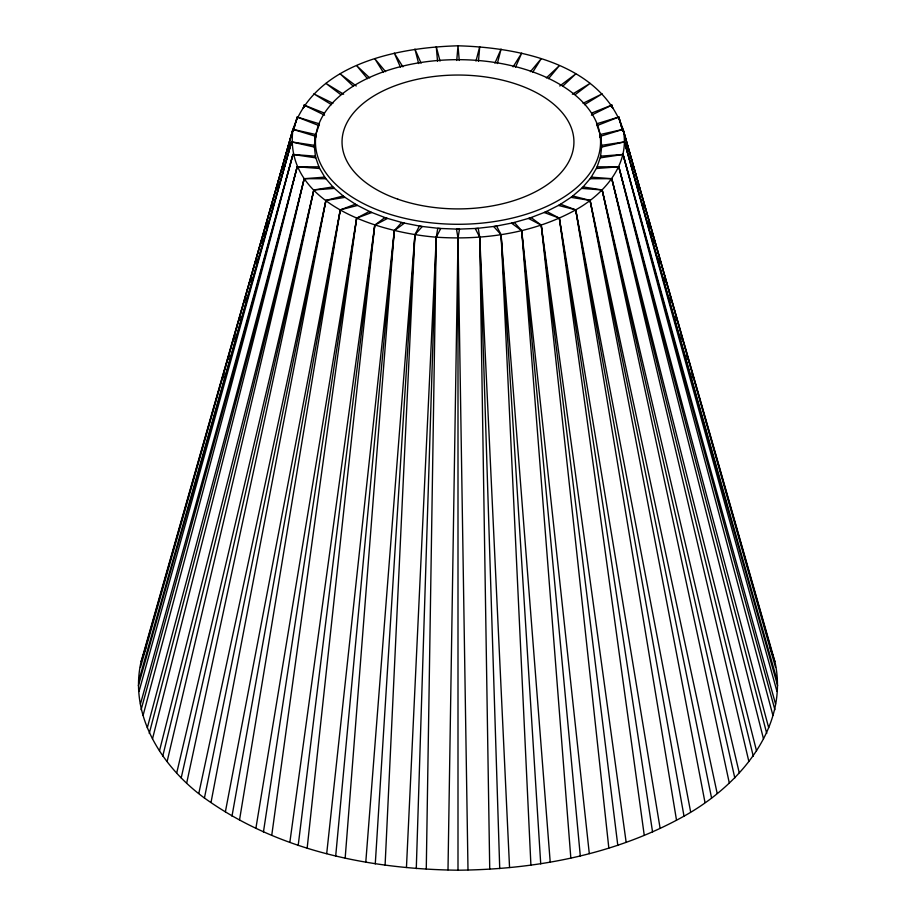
<?xml version="1.0" encoding="UTF-8"?>
<svg xmlns="http://www.w3.org/2000/svg" width="916" height="916" viewBox="0 0 916 916"><rect width="100%" height="100%" fill="white"/><g stroke="black" fill="none" stroke-linecap="round" stroke-linejoin="round"><path stroke-width="1.37" d="M458 870.2C369.4 869.181 277.491 850.529 204.428 798.008C162.338 767.264 128.732 715.476 141.11 661.581L292.948 129.362C314.978 63.673 397.178 47.495 458 45.8C518.822 47.495 601.022 63.673 623.052 129.362L774.89 661.581C789.672 727.842 738.216 786.134 684.012 816.156C615.369 854.502 536.009 869.502 458 870.2L458 238.023L456.512 229.195L478.244 228.37L479.732 237.198L509.548 867.498M426.272 868.998L436.268 237.198L437.756 228.37L459.489 229.195L458 238.023L448.004 869.822M416.276 868.62L436.268 237.198L440.699 228.588L419.345 226.138L414.914 234.748L365.793 862.048M385.098 865.036L414.914 234.748L422.219 226.584L401.597 222.542L394.292 230.706L326.703 853.597M406.452 867.498L436.268 237.198C378.629 232.481 283.136 203.776 292.948 129.362L315.619 134.48L314.199 147.029L291.528 141.911L139.026 679.901M375.274 863.914L414.914 234.748M345.172 858.017L394.292 230.706L404.345 223.195L384.812 217.642L374.77 225.141L289.857 842.262M456.74 60.479L458 45.8L459.26 60.479M478.473 61.292L479.732 46.624L475.976 61.109M335.68 856.151L394.292 230.706M307.169 848.033L374.77 225.141L387.388 218.5L369.274 211.516L356.656 218.157L255.896 828.259M436.268 237.198C483.957 240.324 533.513 233.294 575.717 209.867C603.942 194.238 630.746 163.884 623.052 129.362L600.381 134.48L601.801 147.029L624.472 141.911L776.974 679.901M298.192 845.479L374.77 225.141M271.754 835.278L356.656 218.157L371.633 212.558L355.259 204.268L340.283 209.867L225.382 811.805M263.43 832.072L356.656 218.157M239.523 819.969L340.283 209.867L357.366 205.482L343.008 196.024L325.924 200.421L198.864 793.199M231.988 816.156L340.283 209.867M211.035 802.347L325.924 200.421L344.817 197.387L332.714 186.933L313.833 189.967L176.765 772.749M204.428 798.008L325.924 200.421M186.761 782.745L313.833 189.967L334.203 188.421L324.573 177.143L304.204 178.689L159.487 750.811M181.196 777.936L313.833 189.967M167.136 761.471L304.204 178.689L325.707 178.734L318.711 166.826L297.196 166.792L147.316 727.751M162.704 756.284L304.204 178.689M152.491 738.903L297.196 166.792L319.478 168.487L315.23 156.155L292.948 154.46L140.457 703.98M497.331 63.559L501.086 49.075L494.903 63.181M149.262 733.43L297.196 166.792M143.068 715.43L292.948 154.46L315.619 157.85L314.199 145.312L291.528 141.911L138.373 685.672M324.573 115.187L304.204 105.134L303.436 107.882L304.204 105.134L324.447 113.103M141.11 709.751L292.948 154.46M139.026 691.443L291.528 141.911M293.338 130.782L297.196 117.03L319.478 123.855M303.425 107.882L304.204 105.134M316.009 135.133L314.852 139.255L315.585 136.507M140.457 667.352L292.948 129.362L315.23 136.186L319.054 125.08M143.068 655.913L292.948 129.362M222.84 378.239L224.019 374.117M228.324 359.003L229.492 354.87M233.798 339.756L234.977 335.622M239.282 320.508L240.45 316.375M244.755 301.261L245.935 297.127M250.24 282.014L251.408 277.88M255.827 262.709L256.892 258.644M261.289 243.473L262.365 239.397M263.155 236.637L264.323 232.515M265.892 227.019L267.071 222.897M271.376 207.772L272.544 203.65M276.85 188.524L278.029 184.402M282.368 169.265L283.502 165.155M287.83 150.018L288.987 145.907M293.303 130.782L297.196 117.03L318.711 125.503M314.783 140.343L316.352 134.847M141.11 661.581L146.033 647.28M515.525 67.223L521.708 53.117L513.097 66.845M532.62 72.41L541.23 58.681L530.421 71.677M548.524 78.662L559.344 65.666L546.36 77.894M562.733 86.184L575.717 73.956L559.768 85.989M575.271 94.588L590.076 83.402L572.363 94.222M584.465 104.676L602.167 93.856L583.068 103.279M591.427 115.187L611.796 105.134L612.575 107.882L611.796 105.134L591.553 113.103M597.289 125.503L618.804 117.03L622.708 130.782L618.804 117.03L596.522 123.855M772.932 655.913L623.052 129.362L600.77 136.186L596.946 125.08M777.627 685.672L624.472 141.911L601.801 145.312L600.381 157.85L623.052 154.46L775.543 703.98M774.89 709.751L623.052 154.46L600.77 156.155L596.522 168.487L618.804 166.792L768.684 727.751M766.738 733.43L618.804 166.792L597.289 166.826L590.293 178.734L611.796 178.689L756.513 750.811M753.295 756.284L611.796 178.689L591.427 177.143L581.797 188.421L602.167 189.967L739.235 772.749M734.804 777.936L602.167 189.967L583.286 186.933L571.183 197.387L590.076 200.421L717.136 793.199M711.572 798.008L590.076 200.421L572.992 196.024L558.634 205.482L575.717 209.867L690.618 811.805M684.012 816.156L575.717 209.867L560.741 204.268L544.367 212.558L559.344 218.157L660.104 828.259M332.932 103.279L313.833 93.856L331.535 104.676M652.57 832.072L559.344 218.157L546.726 211.516L528.612 218.5L541.23 225.141L626.143 842.262M343.637 94.222L325.924 83.402L340.729 94.588M617.808 845.479L541.23 225.141L531.188 217.642L511.655 223.195L521.708 230.706L589.297 853.597M356.232 85.989L340.283 73.956L353.267 86.184M369.64 77.894L356.656 65.666L367.476 78.662M580.32 856.151L521.708 230.706L514.403 222.542L493.781 226.584L501.086 234.748L550.207 862.048M385.579 71.677L374.77 58.681L383.38 72.41M402.903 66.845L394.292 53.117L400.475 67.223M540.726 863.914L501.086 234.748L496.655 226.138L475.301 228.588L479.732 237.198L499.724 868.62M421.097 63.181L414.914 49.075L418.669 63.559M769.967 647.28L774.89 661.581M637.971 184.402L639.15 188.524M643.456 203.65L644.624 207.772M648.929 222.897L650.108 227.019M651.677 232.515L652.845 236.637M653.635 239.397L654.803 243.519M659.108 258.644L660.287 262.766L659.005 258.587M664.592 277.88L665.76 282.014M670.065 297.127L671.245 301.261M675.55 316.375L676.718 320.508M681.023 335.622L682.202 339.756M686.508 354.87L687.676 359.003M691.981 374.117L693.16 378.239M601.217 140.343L599.648 134.847L600.427 137.595M623.052 129.362L775.543 667.352M653.543 239.351L654.711 243.473M600.415 136.507L601.194 139.255L599.991 135.133M618.804 117.03L622.662 130.782M624.472 141.911L776.974 691.443M611.796 105.134L612.552 107.893M623.052 154.46L772.932 715.43M440.024 61.109L436.268 46.624L437.527 61.292M618.804 166.792L763.509 738.903M611.796 178.689L748.864 761.471M602.167 189.967L729.239 782.745M590.076 200.421L704.965 802.347M575.717 209.867L676.477 819.969M559.344 218.157L644.246 835.278M541.23 225.141L608.831 848.033M521.708 230.706L570.828 858.017M501.086 234.748L530.902 865.036M479.732 237.198L489.728 868.998M458 238.023L467.996 869.822M315.619 134.48L314.841 137.228L315.619 134.48M628.193 150.029L627.013 145.907L628.17 150.018M633.666 169.277L632.498 165.155L633.632 169.265M601.159 137.228L600.381 134.48L601.159 137.228M383.999 212.329A142.564 82.314 0 0 0 600.53 143.801A142.564 82.314 0 0 0 389.472 69.799A142.564 82.314 0 0 0 383.999 212.329M397.819 199.184A115.931 66.925 0 0 0 573.897 143.457A115.931 66.925 0 0 0 402.273 83.276A115.931 66.925 0 0 0 397.819 199.184"/></g></svg>
